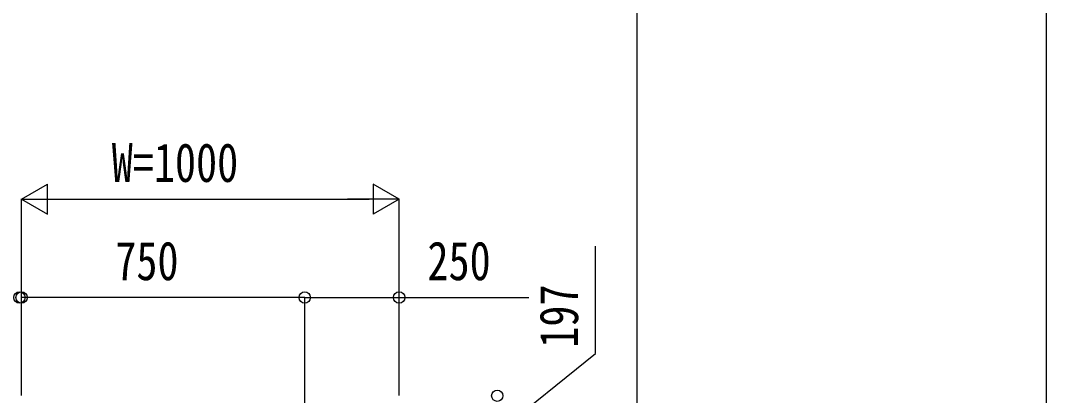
# Model space of a CAD drawing. Units: millimetres, scale not verified. Extents: x -14718 to 14718, y -10395 to 10395.
# Drawn here: x 12000 to 14718, y 5913 to 6905 of the extents above; entities that cross this region are included whole.
import ezdxf
from ezdxf.enums import TextEntityAlignment as Align

# ---------------------------------------------------------------- set-up
doc = ezdxf.new("R2010")
doc.units = ezdxf.units.MM
doc.header["$LTSCALE"] = 30
for name, color, linetype in [('0-1_USER1', 3, 'Continuous'), ('0-5_YKK_D', 6, 'Continuous'), ('0-6_YKK_ZWAK', 7, 'Continuous')]:
    doc.layers.add(name, color=color, linetype=linetype)
doc.styles.add('ＭＳ ゴシック', font='')
doc.styles.get('ＭＳ ゴシック').set_extended_font_data('MS Gothic')

msp = doc.modelspace()

# ---------------------------------------------------------------- linework, layer by layer
at = {"layer": '0-1_USER1'}
msp.add_line((13632.57, 9712.5), (13632.57, 1112.5), dxfattribs=at)
at = {"layer": '0-5_YKK_D'}
for p, q in [((12002.57, 6432.5), (12070.99, 6472)), ((12070.99, 6393), (12070.99, 6472)), ((13002.57, 6432.5), (12934.15, 6472)), ((12934.15, 6472), (12934.15, 6393)), ((12002.57, 5914.5), (12002.57, 6433.5)), ((12002.57, 6432.5), (12070.99, 6393)), ((12002.57, 6432.5), (12139.4, 6432.5)), ((12081.57, 6432.5), (12923.57, 6432.5)), ((13002.57, 6432.5), (12865.74, 6432.5)), ((13002.57, 6432.5), (12934.15, 6393)), ((13002.57, 5914.5), (13002.57, 6433.5)), ((12002.57, 5913.5), (12002.57, 6173.5)), ((12752.57, 6172.5), (12002.57, 6172.5)), ((12752.57, 5716.5), (12752.57, 6173.5)), ((12752.57, 5716.5), (12752.57, 6173.5)), ((13002.57, 5913.5), (13002.57, 6173.5))]:
    msp.add_line(p, q, dxfattribs=at)
for points in [[(13262.57, 5814), (13522.57, 6024.43), (13522.57, 6308.3)], [(12752.57, 6172.5), (13002.57, 6172.5), (13346.44, 6172.5)]]:
    msp.add_lwpolyline(points, dxfattribs=at)
for centre in [(11996.57, 6172.5), (12002.57, 6172.5), (12752.57, 6172.5), (12752.57, 6172.5), (13002.57, 6172.5), (13262.57, 5912.5)]:
    msp.add_circle(centre, 15, dxfattribs=at)
at = {"layer": '0-6_YKK_ZWAK'}
msp.add_line((13632.57, 9712.5), (13632.57, -8837.5), dxfattribs=at)
msp.add_lwpolyline([(-14717.5, -10395), (14717.5, -10395), (14717.5, 10395), (-14717.5, 10395)], close=True, dxfattribs=at)

# ---------------------------------------------------------------- texts
at = {"layer": '0-5_YKK_D', "style": 'ＭＳ ゴシック', "width": 0.8}
for s, p in [('W=1000', (12241.24, 6447.5)), ('750', (12250.64, 6187.5)), ('250', (13077.57, 6187.5))]:
    msp.add_text(s, height=102.6, dxfattribs=at).set_placement(p, align=Align.BOTTOM_LEFT)
msp.add_text('197', height=102.6, rotation=90, dxfattribs=at).set_placement((13507.57, 6039.43), align=Align.BOTTOM_LEFT)

doc.saveas('drawing.dxf')
